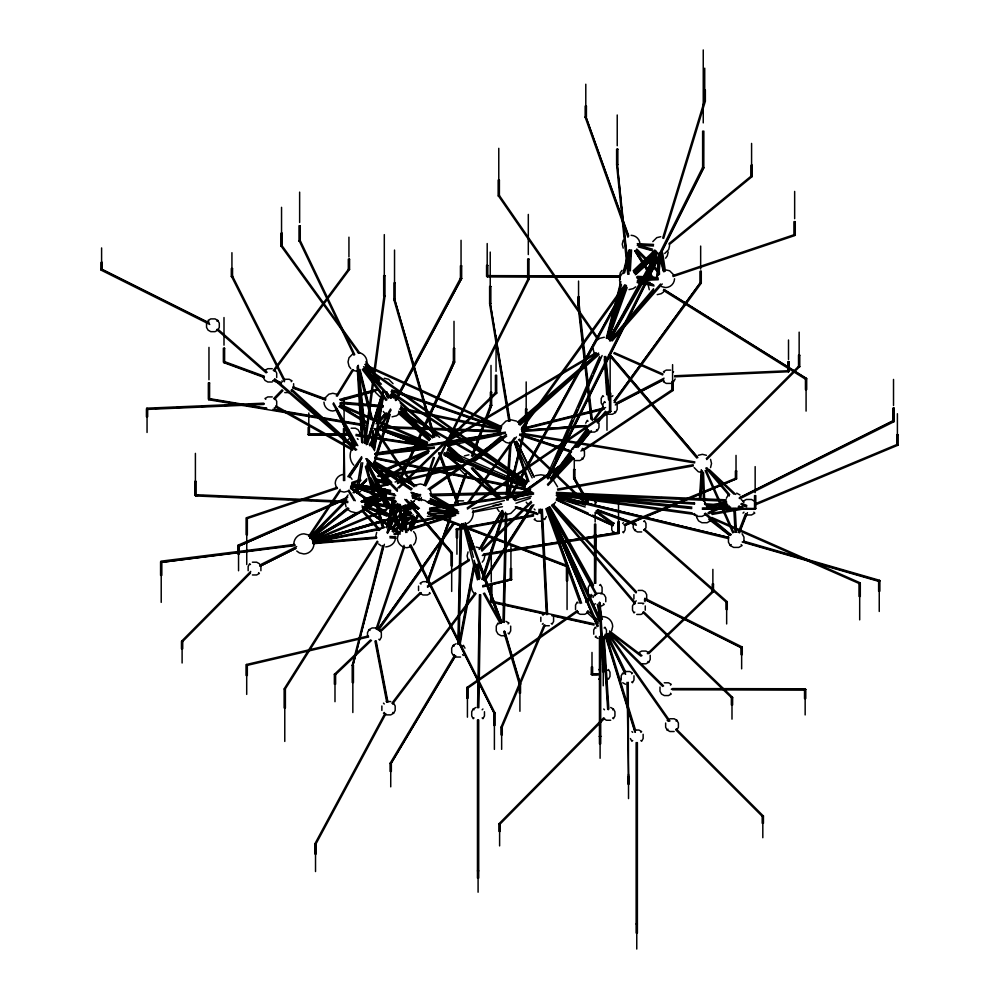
<?xml version="1.0" encoding="UTF-8"?>
<svg xmlns="http://www.w3.org/2000/svg" width="999" height="999" viewBox="0 0 999 999"><rect width="100%" height="100%" fill="white"/><g stroke="black" fill="none" stroke-linecap="round" stroke-linejoin="round"><path stroke-width="1.5" d="M672.414 689.797L805.007 690.022L805.019 688.773L672.414 688.561M619.33 277.21L487.425 276.885L487.437 275.637L619.355 275.974M338.748 435.214L309.116 435.214L309.128 433.966L347.652 433.966M598.126 674.987L592.307 674.987L592.332 673.751L598.139 673.751M477.559 707.679L479.445 594.667M478.196 707.604L480.069 594.592M478.808 707.704L480.694 594.692M347.864 502.572L195.579 495.941L195.604 494.705L347.889 501.323M457.842 644.293L460.289 525.112M458.466 644.193L460.914 525.012M459.09 644.318L461.563 523.613M502.984 622.414L505.494 512.262M503.621 622.077L506.081 513.474M504.233 622.452L506.705 513.836M628.746 270.854L629.982 249.875M629.72 268.731L630.069 262.737M630.319 270.891L631.543 249.912M657.005 276.523L658.066 259.59M658.279 268.793L658.853 259.565M658.865 272.003L659.44 262.774M699.487 498.289L701.273 469.705M700.099 499.138L701.885 470.554M700.886 498.351L702.584 471.278M538.798 513.286L539.06 509.178M540.284 513.274L540.546 509.178M506.293 495.167L509.89 442.195M507.017 494.068L507.43 488.012M507.629 484.99L509.378 459.265M509.59 456.231L510.414 444.13M507.529 495.229L511.126 442.27M394.593 508.628L394.942 504.17M392.17 514.485L392.994 504.333M393.107 514.298L394.168 501.248M393.931 513.074L394.88 501.486M371.478 446.228L372.727 431.506M371.965 446.878L373.339 430.669M372.602 447.727L373.838 432.992M628.196 269.068L629.358 255.794M628.945 269.48L629.72 260.639M629.807 267.707L630.319 261.8M630.831 255.906L631.093 252.959M657.155 277.772L659.315 253.034M658.166 275.474L660.064 253.833M658.903 274.737L660.664 254.645M544.28 614.01L491.483 602.335L491.595 601.098L594.18 623.788M364.435 443.431L383.978 295.966L385.002 296.129L365.459 443.544L359.078 383.129M364.323 425.899L208.729 399.75L208.903 398.514L243.981 404.408M356.256 491.708L361.114 462.612M357.068 492.807L357.555 489.897M359.977 475.349L360.464 472.44M360.951 469.53L361.438 466.62M357.654 493.294L358.629 487.475M359.116 484.565L362.749 462.749M373.451 449.063L382.392 395.442M374.076 449.712L376.635 434.403M376.885 432.867L382.754 397.627M374.438 450.724L383.628 395.579M459.428 641.258L473.938 563.523M459.478 644.018L474.55 563.236M460.089 644.517L474.875 565.259M387.025 526.223L392.22 500.249M389.672 516.52L390.284 513.474M390.597 511.938L391.208 508.891M389.26 523.426L392.619 506.618M386.725 527.809L392.22 500.736M388.761 521.478L390.284 513.961M390.597 512.45L391.208 509.44M391.808 506.431L392.42 503.434M388.037 529.62L393.843 501.036M742.182 541.982L879.257 581.518L879.532 580.307L743.943 541.208M711.575 518.481L859.739 583.791L859.977 582.742L711.812 517.445M293.818 543.893C293.968 538.399 298.401 533.966 303.896 533.816L308.404 534.89M313.973 543.893C313.823 549.388 309.39 553.821 303.896 553.97L299.388 552.909L296.765 551.023M375.624 536.838L376.685 532.342M395.417 538.349C395.08 543.319 390.434 546.678 385.701 546.915M398.389 534.015L397.39 538.249C397.527 543.419 401.698 547.577 406.855 547.727L411.089 546.728M468.044 551.923L467.107 555.881L468.044 559.852M484.84 555.881L483.903 559.852L482.242 562.15M623.201 240.197L622.265 244.168L623.201 248.139M669.617 245.579L668.681 249.538L664.71 253.509M668.206 251.923L667.27 255.894L665.609 258.192M674.55 278.721C674.412 283.554 670.516 287.462 665.684 287.587L661.713 286.651M611.65 630.781L612.687 626.41C612.537 621.078 608.241 616.783 602.921 616.633M710.551 467.594L711.525 463.499L710.551 459.403M209.765 324.475L101.224 270.205L101.511 269.031L208.654 322.602M506.793 500.124L526.186 422.053L526.81 422.977L508.029 500.174M507.405 499.25L526.186 422.053M384.39 544.293L352.834 665.871L352.222 665.284L382.792 545.554M352.834 665.871L383.404 546.141M606.268 338.174L620.816 281.518M623.114 272.565L628.858 250.2M607.005 337.662L620.791 283.978M623.463 273.539L629.595 249.688M608.104 336.963L621.503 284.777M624.575 272.852L629.932 251.973M427.485 513.386L567.095 566.758L567.395 565.571L427.784 512.2M375.312 419.405L381.069 398.226M376.598 419.605L381.893 400.199M662.687 238.099L704.407 100.787L705.406 101.086L663.661 238.399M366.658 442.807L383.216 389.822M366.358 444.767L383.366 390.309M367.445 444.293L383.991 391.308M408.316 530.656L412.787 516.308M409.99 529.02L413.561 517.544M410.327 529.32L414.348 516.421M264.023 377.435L223.926 362.687L224.3 361.513L264.385 376.261M481.855 579.47L494.43 539.685M495.367 536.738L502.822 513.161M482.529 579.295L503.496 512.986M483.204 579.857L504.17 513.548M374.987 457.692L389.098 414.061M375.124 459.727L376.536 455.357M377.472 452.447L389.223 416.084M373.364 466.745L390.284 414.373M644.405 599.412L741.658 648.039L742.032 646.89L644.78 598.264M376.036 628.958L404.046 545.317M409.378 529.295L413.361 517.47M424.1 485.327L433.466 457.38M377.048 629.233L404.508 547.165M410.389 529.57L414.31 517.844M425.099 485.601L434.415 457.754M609.328 330.844L623.713 287.687M623.026 293.082L624.462 288.761M608.928 336.863L625.237 287.949M441.021 542.657L426.96 582.317L449.875 517.707M442.582 538.249L449.862 517.669M455.069 502.984L465.484 473.601L455.082 503.009M427.947 582.679L450.849 518.031M456.568 501.873L466.458 473.963M607.217 338.536L625.724 287.225M607.929 338.186L626.435 286.888M608.628 338.948L627.135 287.65M389.385 524.975L390.397 522.252M389.223 526.436L391.246 520.991M390.085 527.784L392.108 522.34M351.81 448.951C349.051 454.095 349.725 460.814 353.758 465.122M471.466 456.081L490.397 405.194L491.633 405.294L480.581 434.965M472.602 455.656L478.908 438.698M479.97 435.876L491.633 405.294M472.702 456.168L479.008 439.21M738.174 532.529L745.579 513.598M739.385 531.955L746.253 514.385M739.51 532.904L747.439 512.624M528.933 279.458L528.046 278.896L528.933 279.458L425.736 485.851M663.324 290.409L805.656 379.283L806.093 378.171L663.761 289.285M545.142 625.137L501.923 727.734L500.998 727.284L544.155 624.775M386.863 532.467L399.2 504.32M387.462 533.429L399.812 505.294M388.074 532.617L400.424 504.47M546.765 476.323L599.65 356.431M555.794 459.24L562.637 443.731M563.873 440.909L569.48 428.209M570.729 425.387L572.589 421.166M575.699 414.11L577.572 409.877M578.808 407.055L586.9 388.723M588.149 385.901L592.507 376.024M593.743 373.201L600.586 357.692M548.626 476.823L602.135 355.519M397.502 483.628L453.434 361.7L454.582 362.075L399.3 482.604M398.726 482.967L454.582 362.075M410.439 529.545L417.145 515.434M410.514 529.857L417.819 514.473M411.201 530.956L419.118 514.285M392.719 516.083L398.676 504.183M393.419 517.257L398.039 508.004M424.775 485.489L528.046 278.896M547.227 478.159L702.672 167.258L703.808 167.707L548.364 478.608M547.789 478.846L703.808 167.707L703.858 131.156L702.622 131.156L702.622 167.632L703.858 167.632M395.142 399.85L460.477 278.172L461.613 278.584L396.278 400.274M395.716 400.624L461.613 278.584M314.91 843.755L315.846 844.23L314.91 843.755L384.977 713.311M315.796 844.267L385.914 713.786M510.214 496.203L625.436 285.614M510.789 495.754L625.274 286.526M511.351 496.603L626.585 286.001M609.028 339.123L656.842 251.91M609.515 340.821L657.767 252.759M206.543 323.139L206.543 327.397L208.067 330.12L210.789 331.656L215.047 331.656L217.77 330.12L219.293 327.397L219.293 323.139L217.77 320.417L215.047 318.893L210.789 318.893L208.067 320.417L208.841 321.203M376.723 627.946L372.115 627.946L369.143 629.595L367.495 632.567L367.495 637.175M386.301 714.872L390.746 714.872L393.581 713.274L395.179 710.439L395.179 705.993L393.581 703.159L392.769 703.97M456.118 643.731L453.284 645.329L451.685 648.164L451.685 652.609L453.284 655.444L454.095 654.632M585.689 423.201L587.275 420.354L588.086 421.166M602.772 404.682L604.495 401.598L605.369 402.485M546.366 516.583L544.717 519.542L543.868 518.693M590.122 432.067L594.555 432.067L597.402 430.482L598.988 427.634L598.988 423.201M575.224 460.551L579.832 460.551L582.792 458.891L584.452 455.931L584.452 451.311M607.567 414.273L612.362 414.273L615.446 412.562L617.17 409.478L617.17 404.682M475.961 707.479L473.239 709.003L471.703 711.725L471.703 715.983L473.239 718.706L474.013 717.931M675.149 378.971L673.563 381.818L672.752 380.994M593.006 597.477L594.53 594.755L595.317 595.541M600.986 594.018L602.085 592.045L602.085 587.424L600.424 584.465L599.575 585.314M726.348 498.289L728.196 494.98L729.145 495.929M641.695 663.823L645.941 663.823L648.676 662.287L650.199 659.565L650.199 655.307M404.757 499.375L451.086 553.234L451.685 552.185L406.356 499.5M609.752 337.837L622.739 315.022M624.263 312.337L628.846 304.283M645.654 274.762L655.594 257.317M609.677 338.599L656.281 256.743M610.352 339.635L656.955 257.779M479.095 549.375L501.835 510.764M479.757 549L502.509 510.389M481.181 548.651L503.171 511.326M369.218 444.805L390.522 408.953M369.842 445.829L391.146 409.977M455.756 655.681L390.734 764.035L390.159 763.211L454.632 655.244M390.734 764.035L455.194 656.056M336.263 395.904L352.46 369.53M337.262 396.228L353.471 369.855M584.115 496.565L574.275 479.195L574.887 478.196L588.511 502.235M336.413 502.097L238.199 545.129L238.561 546.303L338.561 502.06M377.21 541.146L284.178 688.786L285.14 689.223M284.965 689.46L377.997 541.82M504.97 631.68L520.529 684.128L519.305 684.228L519.917 683.266L504.345 630.819M483.791 580.282L531.805 505.469M484.415 579.907L532.43 505.094M485.876 579.52L533.891 504.707M483.229 554.67L618.606 532.33L521.54 547.939M343.481 480.606L344.093 441.496L344.717 480.594M614.123 400.836L700.511 282.43L701.236 283.216L614.16 402.522M762.312 816.42L763.199 815.833L762.312 816.42L675.848 729.957M595.154 582.754L595.791 534.515L594.542 534.49L594.542 583.316M308.579 536.301L340.122 489.41M349.438 475.549L356.206 465.472M309.553 536.738L340.022 491.396M349.338 477.547L357.792 464.947M600.199 602.959L603.896 664.672L602.647 664.71L603.259 663.811L599.575 602.097M349.5 269.543L348.838 268.694L349.5 269.543L274.275 370.816M347.814 476.648L361.65 456.643M349.038 476.698L362.025 457.942M349.288 476.436L361.401 458.928M859.977 582.742L859.739 583.791M377.485 629.757L453.384 523.001M378.034 629.345L453.034 523.851M378.571 630.232L454.47 523.476M324.875 398.176L328.846 394.218L332.804 393.281L336.775 394.218M346.091 497.639L348.039 494.942M413.561 544.954L415.334 542.482L416.333 538.249L415.334 534.015L413.561 531.555M500.599 426.448L505.919 421.128L511.238 419.867L516.545 421.128M622.04 270.342L620.379 272.64L619.442 276.611L620.067 279.258M622.315 273.439L620.541 275.899L619.542 280.132L620.541 284.365M652.809 241.608L656.78 237.65L660.751 236.713M515.309 508.903L510.801 513.411L506.293 514.473M585.639 602.147L591.233 594.417M587.787 601.635L592.32 595.342M466.995 503.571L514.435 437.799M521.728 427.684L624.812 284.752M468.456 503.246L516.458 436.938M521.928 429.358L625.923 285.165M805.007 690.022L805.019 688.773M263.761 404.433L146.915 409.428L146.89 408.179L263.724 403.184M550.811 478.209L587.362 428.134M593.706 419.468L603.321 406.343M561.351 465.559L571.316 451.923M574.937 446.978L587.612 429.632M594.855 419.717L602.996 408.566M614.348 400.499L700.511 282.43M273.289 370.442L348.838 268.694M294.68 545.654L161.101 562.412L295.13 545.042M643.893 529.77L726.498 602.472L727.122 601.623L644.642 529.058M622.789 222.814L585.189 117.27L585.789 116.458L628.633 235.602M391.883 703.246L475.387 592.732M392.832 703.696L476.086 593.531M433.578 437.237L393.906 299.737L394.53 298.926L434.802 437.075M550.337 478.771L570.566 452.447M574.238 447.664L588.024 429.72M551.198 479.557L570.504 454.433M576.011 447.252L588.886 430.494M627.772 274.325L616.62 164.86L617.232 164.098L629.02 274.25M681.48 502.047L736.45 478.833L735.676 478.234L671.141 505.044M551.735 477.634L558.453 469.343M560.377 466.97L569.979 455.119M576.698 446.828L589.173 431.418M596.853 421.94L605.494 411.263M554.295 476.348L565.809 462.125M567.732 459.765L570.616 456.206M579.245 445.542L590.771 431.318M597.489 423.014L599.412 420.654M601.323 418.281L603.246 415.909M552.035 479.42L571.241 455.719M577.959 447.415L591.396 430.831M598.114 422.527L606.755 411.863M409.765 545.279L494.393 713.648L494.967 712.949L410.901 544.817M553.321 504.882L555.519 502.197M390.696 529.308L401.248 516.583M402.21 515.434L409.89 506.181M412.774 502.722L414.685 500.412M392.245 529.782L409.702 508.728M610.489 339.847L653.583 288.711M611.888 340.309L623.638 326.361M626.573 322.877L654.008 290.322M610.414 341.009L660.526 283.991M612.15 340.984L662.262 283.966M181.606 641.133L182.193 642.007L181.606 641.133L250.737 571.403M282.118 245.779L281.156 246.204L282.118 245.779L359.628 352.784M634.303 273.052L655.132 250.374M635.426 273.751L656.256 251.074M636.101 273.052L655.931 251.448M378.808 420.554L384.915 413.973M376.049 423.776L386.238 412.799M378.509 422.939L386.663 414.16M208.729 399.75L209.303 399.138L238.286 404.008M223.926 362.687L224.3 361.513M627.01 682.329L628.521 777.234L628.259 682.305M732.479 697.24L731.743 697.989L732.479 697.24L643.806 611.838M798.651 366.208L799.612 366.695L799.163 367.17L798.651 366.208L706.256 458.603M547.427 484.44L572.902 457.505M547.989 485.477L573.451 458.541M673.014 390.497L672.627 389.373L672.09 389.947L673.014 390.497L583.091 450.736M273.664 398.564L282.13 389.747M274.488 399.475L282.954 390.659M739.085 498.126L893.606 420.567L893.905 421.74L739.972 498.713M309.653 537.025L346.678 499.213M353.022 492.719L357.255 488.399M359.365 486.238L366.77 478.671M309.777 538.249L345.754 501.51M354.208 492.857L357.392 489.622M360.564 486.376L366.908 479.895M310.239 538.074L345.154 502.422M358.903 488.374L366.308 480.806M499.113 823.613L499.687 824.487L499.113 823.613L603.696 717.769M499.687 824.487L604.595 718.356M743.343 541.808L878.933 580.918L879.532 580.307M195.579 495.941L195.604 494.705M182.193 642.007L250.512 573.076M216.995 321.203L217.77 320.417M274.288 371.091L275.1 370.279L276.698 373.127L276.698 377.56M291.209 381.68L292.033 380.856L289.186 379.27L284.752 379.27M264.985 408.616L265.796 407.804M348.401 439.435L349.188 438.648M249.675 573.426L250.462 572.652M612.1 396.491L612.911 395.666M378.833 630.444L379.682 629.595M420.954 592.569L420.129 593.381L422.977 594.979L427.41 594.979L430.257 593.381L429.445 592.569M429.445 584.078L430.257 583.266M614.56 402.485L615.446 401.598M587.275 430.482L588.086 429.657M596.578 421.166L597.402 420.354M572.252 458.891L573.101 458.042M581.942 449.2L582.792 448.351M664.26 380.994L663.436 381.818L666.283 383.404L670.716 383.404M672.752 372.502L673.563 371.69M535.027 518.693L534.178 519.542L537.137 521.203L541.758 521.203M383.466 713.274L384.278 712.462M595.516 503.334L596.403 502.447M462.587 646.141L463.399 645.329L464.997 648.164M508.066 623.925L508.953 623.051L505.881 621.328M614.185 531.918L613.374 532.742L611.775 529.895L611.775 525.462M622.677 523.426L623.488 522.614M641.72 531.943L637.462 531.943L634.74 530.407L635.514 529.632M643.656 521.49L644.442 520.704L645.966 523.426L645.966 527.684L644.442 530.407L643.656 529.632M542.345 624.213L543.131 623.426M706.768 459.565L799.612 366.695M578.046 611.788L577.197 612.637L580.157 614.298L584.777 614.298L587.737 612.637L586.888 611.788M482.155 709.789L482.942 709.003M594.53 604.457L595.317 603.683M694.592 513.573L693.643 514.522L696.952 516.383L702.11 516.383L705.431 514.522L704.482 513.573M704.482 503.683L705.431 502.734M596.028 636.126L595.242 636.9L597.964 638.423M604.17 627.984L604.944 627.197L606.468 629.919L606.468 634.178M728.196 506.768L729.145 505.819M635.439 601.635L636.226 600.861M634.815 612.137L634.028 612.924L632.504 610.202L632.504 605.943L634.028 603.221L634.815 603.995M642.956 603.995L643.731 603.221M743.006 513.111L743.955 512.162M741.146 544.605L742.095 545.554L738.785 547.415L733.628 547.415L730.306 545.554L731.256 544.605M598.763 679.22L599.55 678.433M607.692 670.292L608.478 669.505L610.002 672.24L610.002 676.485L608.478 679.22L607.692 678.433M647.889 653.371L648.676 652.584L645.941 651.061L641.695 651.061L638.96 652.584L639.747 653.371M631.668 673.813L632.454 673.039L629.72 671.515L625.474 671.515M612.624 709.789L613.411 709.003L614.934 711.725L614.934 715.983L613.411 718.706L612.624 717.931M670.454 685.102L671.241 684.315L668.518 682.792L664.26 682.792M632.692 740.496L631.917 741.283L630.394 738.548M640.834 732.354L641.62 731.568L638.898 730.044L634.64 730.044M674.15 731.518L669.904 731.518L667.17 729.994L667.956 729.208M676.098 721.066L676.885 720.291L674.15 718.768L669.904 718.768M481.393 550.012L531.143 501.348M481.918 551.186L531.655 502.522M397.739 487.937L495.629 392.52L496.665 393.069L399.113 487.987M335.464 674.762L334.478 674.238L335.002 673.713L335.464 674.762L371.541 640.396M727.122 601.623L726.498 602.472M633.129 270.829L654.757 250.137M633.728 271.978L655.356 251.298M647.302 653.683L713.011 590.746L713.298 591.858L648.701 653.733M334.478 674.238L370.554 639.872M379.583 631.281L420.167 592.619M380.557 631.805L421.153 593.144M634.964 273.389L655.544 254.245M635.339 274.8L651.585 259.69M636.263 274.088L655.756 255.956M518.643 424.475L598.626 353.034M519.967 425.212L599.088 354.47M499.35 195.442L498.563 196.129L499.35 195.442L598.751 339.235M476.573 457.28L501.086 436.213M517.432 422.177L596.803 353.958M476.361 459.016L483.366 452.997M485.701 450.999L488.036 448.988M493.868 443.968L502.035 436.95M518.381 422.914L583.753 366.733M587.25 363.723L596.59 355.694M591.633 419.543L578.558 304.97L579.17 304.445L592.419 420.567M232.555 276.186L231.531 276.423L232.555 276.186L284.852 380.132M428.509 513.349L566.683 566.171L567.395 565.571M668.968 243.581L751.76 175.562L751.985 176.711L669.193 244.73M399.862 510.114L404.445 506.343M400.474 512.362L409.64 504.845M411.938 502.959L414.223 501.086M467.445 509.078L610.726 411.388L609.527 411.388L609.527 393.181L610.764 393.181L610.764 411.388L610.014 411.975L609.74 410.814L467.182 507.917M487.425 276.885L486.675 276.261L487.437 275.637M310.514 538.049L347.964 507.792M310.839 537.812L347.115 508.491M311.413 538.836L348.851 508.578M508.866 421.291L489.61 303.708L490.234 303.209L510.089 421.128M634.939 270.254L643.294 263.611M648.064 259.815L652.846 256.019M634.39 272.265L639.422 268.281M645.391 263.536L651.348 258.791M533.628 515.996L457.217 529.757L456.368 529.145L463.261 527.422M473.713 460.676L502.46 438.211M475.224 460.864L503.434 438.773M392.132 531.293L413.261 514.872M393.219 532.255L412.799 517.07M467.495 523.426C472.003 520.879 473.876 515.409 473.189 510.464M713.011 590.746L712.275 591.296L713.298 591.858M496.665 393.069L495.429 393.069L495.429 375.362L496.665 375.362L496.665 393.069L495.904 393.643L495.629 392.52M645.366 599.525L741.246 647.464L742.032 646.89M300.274 240.634L299.25 240.909L300.274 240.634L354.77 354.608M751.76 175.562L750.973 176.124L751.985 176.711M353.259 353.471L349.026 357.704L348.027 361.938L349.026 366.183L350.799 368.643M398.963 413.986L396.416 415.821L392.045 416.845M635.701 286.838L633.241 288.611L629.008 289.61M663.486 292.045L661.188 293.706L657.217 294.643M513.261 498.963L572.215 456.943M513.636 498.726L571.353 457.579M514.123 499.8L573.076 457.779M428.134 489.135L506.468 434.478M429.62 489.885L506.705 436.113M577.759 611.513L467.832 688.136L467.033 687.412L577.36 610.526M491.483 602.335L490.709 601.71L491.595 601.098M101.224 270.205L102.098 269.618L209.241 323.189M580.881 451.048L672.627 389.373M702.334 509.265L754.869 509.265L755.806 508.628L755.781 495.604L754.532 495.604L754.532 508.628M805.656 379.283L806.093 378.171M482.704 586.888L511.6 579.695L510.589 579.083L482.654 585.639M427.36 586.101L469.255 559.34M427.497 587.312L469.393 560.551M467.033 687.412L467.832 688.136M309.128 433.966L308.142 434.577L309.116 435.214M376.698 482.642L383.229 478.721M385.839 477.16L427.634 452.085M371.853 486.925L383.604 479.87M386.226 478.309L428.459 452.934M592.332 673.751L591.283 674.362L592.307 674.987M448.763 439.622L596.003 352.635M447.739 441.421L596.753 353.409M311.676 538.948L357.28 512.412M363.961 508.528L384.028 496.853M361.825 511.138L312.325 539.922L384.515 498.464M364.498 509.577L380.557 500.249M311.601 539.085L386.526 496.103M601.51 605.993L604.245 604.457L603.458 603.683M616.183 402.984L664.073 378.171M615.746 404.32L663.648 379.508M615.284 404.97L663.174 380.157M259.64 565.084L296.666 546.565M259.915 566.321L295.567 548.488M260.464 566.071L296.116 548.239M739.672 497.539L893.606 420.567M788.486 370.729L788.498 371.778L788.486 370.729L674.625 375.774M708.728 512.387L714.11 509.815M719.505 507.255L726.236 504.045M707.841 513.061L726.698 504.083M708.915 513.736L718.331 509.253M719.68 508.616L727.759 504.77M339.26 500.849L347.802 497.115M357.767 492.744L360.614 491.496M341.408 500.811L345.679 498.951M238.561 546.303L346.74 498.901M378.933 471.878L428.296 450.274M379.82 472.577L429.183 450.974M380.744 472.652L428.708 451.673M312.45 539.947L388.736 508.066M394.405 505.694L397.602 504.345M312.675 540.983L386.476 510.127M393.569 507.155L397.827 505.382M755.768 503.583L897.139 444.418L897.564 445.367L897.139 444.418M756.131 504.545L897.564 445.367M623.813 524.7L668.269 506.231M624.587 525.287L736.45 478.833M625.549 525.287L677.185 503.846M493.831 713.411L494.967 712.949M515.934 503.234L530.332 498.239M672.789 275.587L794.43 234.603L794.754 235.589L673.114 276.573M337.225 487.337L246.628 517.694L246.953 518.668L337.562 488.336M351.835 482.442L360.602 479.508M352.172 483.441L360.939 480.507M394.667 533.466L400.474 531.618M407.729 529.32L455.619 514.098M393.781 534.078L398.139 532.692M406.843 529.92L454.732 514.71M394.73 534.702L399.088 533.316M410.701 529.62L455.681 515.334M312.5 540.996L383.941 519.992M312.999 542.045L381.131 522.04M312.749 540.958L411.213 512.325M313.037 541.97L411.501 513.324M364.847 498.651L384.59 493.019M367.232 499.063L371.466 497.852M367.944 499.45L383.454 495.017M399.076 514.772L404.583 513.224M405.956 512.837L410.077 511.663M403.496 515.771L411.75 513.449M339.648 399.45L376.823 389.273M340.284 400.187L377.46 389.997M341.408 400.499L375.724 391.096M363.524 499.213L384.677 493.543M369.742 498.513L379.608 495.866M363.911 500.811L386.476 494.767M471.928 508.853L504.395 500.524M513.249 498.251L529.482 494.08M473.663 511.213L501.698 504.02M514.985 500.611L531.218 496.441M521.815 428.534L605.581 407.58M521.266 429.145L603.546 408.579M522.015 429.745L604.283 409.178M372.515 487.45L386.039 484.19M395.067 482.005L459.727 466.396M372.677 488.486L387.712 484.865M399.75 481.955L459.902 467.432M599.275 338.449L604.32 337.262M336.775 410.077L332.804 411.014C327.972 410.876 324.076 406.98 323.938 402.147M344.093 474.375C339.26 474.513 335.364 478.409 335.227 483.241L336.163 487.212M464.41 455.894L468.918 454.832M348.052 491.171L344.093 492.107L340.122 491.171M415.209 485.139L420.254 483.953L425.299 485.139M698.251 455.294L702.359 454.333L706.455 455.294M483.678 586.263L511.6 579.695M368.643 636.95L246.865 665.459L246.591 664.447L368.431 635.938M706.468 506.318L726.623 501.798M707.005 507.017L717.082 504.757M718.531 504.433L725.724 502.809M706.73 507.704L726.897 503.171M445.754 444.605L500.561 433.116M447.914 445.104L453.846 443.868M470.129 440.447L473.101 439.835M480.507 438.274L486.426 437.038M498.276 434.553L501.236 433.928M447.515 445.904L500.836 434.74M315.721 540.884L385.277 527.16M401.91 523.876L451.81 514.035M313.411 542.107L381.456 528.683M402.634 524.5L452.535 514.66M312.824 542.719L379.358 529.582M406.581 524.213L451.948 515.259M493.281 505.494L500.799 504.083M472.39 512.362L502.485 506.718M585.189 117.27L586.388 117.045M466.321 526.873L533.553 514.76M456.368 529.145L532.779 515.372M557.504 489.06L693.194 464.747M557.754 490.197L693.356 465.921M711.738 513.324L736.912 508.928M712.012 514.473L741.633 509.303M375.449 453.171L505.407 432.13M374.687 453.783L445.704 442.282M448.726 441.795L503.134 432.979M375.512 454.408L505.482 433.366M535.277 475.686L540.859 474.787L546.428 475.686M483.628 554.045L518.506 548.426M482.28 555.519L618.768 533.566L618.606 532.33M429.582 508.104L533.591 492.894M431.705 508.279L532.704 493.518M429.607 509.353L533.616 494.143M393.906 299.737L395.129 299.575M489.61 303.708L490.846 303.546M451.086 553.234L452.285 553.071L451.685 552.185M161.101 562.412L160.989 561.176L294.568 544.418M382.779 474.562L461.126 465.109M377.447 475.986L380.469 475.624M383.479 475.262L461.825 465.821M378.371 476.498L381.381 476.136M384.39 475.774L432.604 469.967M435.626 469.592L462.737 466.333M361.613 500.961L394.593 497.09M360.814 501.585L393.781 497.702M361.65 502.21L394.63 498.326M375.786 453.708L434.415 447.015M374.812 454.333L377.897 453.971M382.53 453.446L385.614 453.096M388.698 452.747L399.5 451.511M401.036 451.336L433.429 447.627M375.786 454.957L434.415 448.251M367.407 500.149L384.403 498.314M365.259 501.273L386.888 498.926M364.398 502.047L386.026 499.7M591.008 419.13L577.934 304.57L579.17 304.445M312.874 542.482L376.498 537M313.112 543.106L376.735 537.624M312.974 543.731L376.598 538.236M412.2 495.204L420.666 494.493M412.375 495.816L415.197 495.591M412.175 496.69L420.641 495.979M521.69 430.606L586.276 425.549L521.753 430.619M521.803 431.643L586.388 426.585M402.51 516.158L411.838 515.484M428.933 514.248L452.26 512.562M402.709 517.02L405.819 516.795M444.692 513.986L447.802 513.761M402.522 518.119L413.411 517.332M427.397 516.321L455.382 514.31M616.62 164.86L617.857 164.785M587.287 502.31L573.663 478.271L574.887 478.196M674.65 376.823L788.548 371.753M155.057 408.479L173.501 407.692M176.573 407.567L196.566 406.705M201.174 406.506L219.63 405.719M224.238 405.519L242.682 404.732M248.838 404.47L264.211 403.821M638.324 279.033L658.179 278.271M646.977 279.433L657.679 279.021L637.387 277.909M638.373 280.519L658.241 279.757M707.404 507.704L730.544 507.042M738.261 506.818L742.881 506.693M723.838 507.929L728.471 507.792M707.442 509.115L730.581 508.454M738.298 508.229L742.931 508.091M431.431 494.205L531.93 491.858M430.344 494.98L439.622 494.767M464.36 494.18L482.917 493.756M506.106 493.206L524.662 492.769M431.418 495.766L531.918 493.419M627.896 776.598L629.133 776.585M343.481 442.432L344.717 442.407M272.265 368.693L267.819 368.693L264.985 370.279L265.796 371.091M670.716 370.105L666.283 370.105L663.436 371.69L664.26 372.502M272.265 381.993L267.819 381.993L264.985 380.407L263.386 377.56M284.752 392.57L289.186 392.57M272.265 396.903L267.819 396.903L264.985 398.489L265.796 399.3M351.136 428.209L355.382 428.209L358.117 429.732L359.64 432.455L359.64 435.289M337.774 434.577L308.142 434.577L308.179 427.422L309.428 427.422L309.428 434.577M340.746 434.577L346.665 434.577M341.708 435.214L347.64 435.214M458.753 500.849L463.561 500.849M702.309 508.016L755.806 508.628L703.271 508.628M746.315 514.972L751.485 514.972L754.794 513.111L753.845 512.162M595.779 534.802L594.53 534.802L594.53 524.25L595.779 524.25L595.791 583.341M252.397 562.2L256.656 562.2L259.378 563.723M252.397 574.962L256.656 574.962L259.378 573.426L258.604 572.652M427.41 581.668L422.977 581.668L420.129 583.266L420.954 584.078M638.161 590.409L642.419 590.409L645.142 591.932L646.678 594.667L646.678 598.913M597.265 593.231L601.51 593.231L604.245 594.755L605.769 597.477L605.769 601.735M638.161 603.171L642.419 603.171M636.763 614.447L641.008 614.447L643.731 612.924L642.956 612.137M545.079 625.736L549.325 625.736M505.881 635.726L501.073 635.726L498.002 634.003L496.278 630.918L496.278 626.123L498.002 623.051L498.876 623.925M456.118 657.042L460.564 657.042M353.446 665.546L352.21 665.546L352.21 682.492L353.446 682.492L353.446 665.546L352.222 665.284M597.102 674.362L591.283 674.362L591.358 667.082L592.607 667.082L592.607 674.362M386.301 701.56L390.746 701.56M610.689 720.242L606.43 720.242L603.708 718.706M599.462 736.488L600.711 736.488M391.346 763.623L390.097 763.623L390.097 771.403L391.346 771.403L391.346 763.623L390.159 763.211M477.46 870.841L478.708 870.841M636.138 923.988L637.387 923.988M671.316 689.185L805.456 689.397M486.675 276.261L620.117 276.586M381.493 426.473L427.335 428.121M430.394 428.221L500.674 430.756M382.617 427.16L500.274 431.381M382.992 427.772L500.649 431.993M556.406 492.382L726.261 499.825M556.58 493.094L561.251 493.294M570.604 493.706L584.627 494.318M592.419 494.667L606.443 495.279M615.796 495.691L629.82 496.303M639.173 496.715L653.196 497.327M660.988 497.664L676.573 498.351M684.365 498.688L698.388 499.3M706.181 499.65L721.765 500.324M556.343 493.793L726.198 501.236M194.992 495.329L198.064 495.467M202.672 495.666L219.593 496.403M225.749 496.665L242.67 497.402M248.826 497.664L265.746 498.401M271.903 498.676L288.823 499.413M294.967 499.675L311.888 500.412M316.508 500.611L334.965 501.411M339.585 501.623L347.277 501.948M525.574 422.927L526.81 422.977M637.262 243.656L653.558 244.443M638.124 244.518L652.934 245.23M637.225 245.23L653.508 246.004M637.462 276.348L657.717 277.497M636.563 277.048L642.794 277.397M652.135 277.934L656.805 278.197M246.591 664.447L246.865 665.459M389.91 536.451L395.954 536.85M389.91 537.849L395.954 538.261M429.458 509.827L458.678 511.85M431.056 510.851L436.9 511.251M445.666 511.863L451.511 512.262M429.42 511.476L458.641 513.498M573.501 494.355L694.605 502.972M705.444 503.771L727.21 505.294M565.634 494.98L568.743 495.192M573.401 495.529L579.607 495.966M582.717 496.191L694.505 504.145M705.369 504.92L728.658 506.58M341.82 402.135L383.279 405.594M340.085 402.759L383.029 406.343M340.222 403.496L383.166 407.068M408.566 506.955L364.747 502.572L411.188 508.154M431.231 509.228L453.908 511.488M368.406 503.646L371.428 503.946M377.472 504.557L382.005 505.007M389.56 505.756L392.582 506.068M398.626 506.668L401.648 506.968M407.692 507.579L410.714 507.879M437.924 510.601L442.457 511.051M448.501 511.65L451.523 511.963M366.196 503.971L370.729 504.42M376.773 505.032L379.795 505.332L376.748 504.87M384.328 505.781L388.861 506.231M400.949 507.442L406.993 508.054M431.181 510.464L437.225 511.076M557.654 493.381L691.92 507.105M573.014 495.691L579.12 496.316M582.167 496.628L588.274 497.252M592.844 497.714L598.95 498.339M601.997 498.651L608.104 499.275M611.163 499.587L617.257 500.212M621.84 500.674L627.946 501.298M632.517 501.773L638.623 502.397M641.67 502.709L647.777 503.334M650.824 503.646L656.93 504.27M661.513 504.732L666.083 505.207M670.666 505.669L676.76 506.293M681.343 506.755L687.449 507.38M557.504 494.867L691.77 508.591M367.482 503.758L370.579 504.133M384.478 505.794L387.562 506.168M393.743 506.905L396.84 507.267M401.473 507.829L404.558 508.191M364.685 504.17L411.026 509.702M562.562 494.992L692.22 512.874M556.181 495.379L695.092 514.535M412.237 493.244L417.869 494.03M412.187 494.892L415.01 495.279M356.006 434.415L426.436 445.079M356.843 435.04L371.84 437.3M374.837 437.762L412.3 443.419M416.795 444.105L422.789 445.005M355.956 435.664L424.9 446.091M383.991 296.016L385.002 296.129M352.035 483.828L385.552 489.098M411.438 493.181L416.009 493.893M358.703 485.639L361.738 486.126M364.785 486.6L375.449 488.274M378.496 488.761L381.543 489.235M367.207 487.462L385.489 490.347M521.853 433.204L694.879 461.913M523.251 434.478L694.655 462.937M410.989 492.382L413.811 492.844M351.873 483.878L390.709 490.347M364.41 486.725L388.311 490.709M354.782 485.614L390.621 491.583M248.564 405.182L266.87 408.254M272.964 409.278L364.498 424.662M241.333 404.52L265.734 408.616M274.887 410.164L364.885 425.287M637.162 281.094L652.672 284.203M638.199 281.83L653.708 284.927M637.1 282.567L654.033 285.964M375.487 457.617L530.619 489.622M374.675 458.229L418.344 467.245M421.366 467.857L501.186 484.328M504.195 484.952L510.227 486.201M513.236 486.813L525.287 489.31M375.349 458.853L530.481 490.859M401.373 408.191L500.699 428.771M399.513 409.016L500.561 429.92M490.709 601.71L545.017 613.723M552.559 615.396L593.294 624.4M551.823 615.684L594.068 625.024M351.498 484.303L394.443 494.018M351.773 484.915L394.717 494.63M352.734 485.864L395.679 495.579M631.131 235.302C635.963 235.439 639.86 239.335 639.997 244.168M665.684 269.855L669.642 270.791L673.613 274.762M357.492 352.472C362.649 352.61 366.82 356.78 366.958 361.938M353.259 370.417L357.492 371.416M384.29 378.259L388.661 379.295L393.032 383.666M509.902 443.331L505.919 442.395L502.834 440.172M420.254 499.363L425.037 500.487L427.809 502.497M355.382 512.662L350.736 511.563L348.039 509.627M475.974 547.015L479.932 547.952M557.43 496.028L728.733 537.462L557.517 496.066M557.192 497.19L728.508 538.623M638.548 245.342L652.647 249.213M644.742 248.052L650.386 249.6M638.261 246.865L652.372 250.749M515.659 506.668L536.376 512.837M515.247 506.868L537.35 513.449M515.646 507.904L537.737 514.485M557.542 496.503L585.514 505.182M557.842 497.889L562.25 499.263M568.144 501.086L578.458 504.283M557.217 498.339L585.202 507.017M637.262 278.471L640.147 279.383M643.044 280.307L650.274 282.592M638.136 280.17L641.333 281.219M642.469 281.543L650.012 283.966M412.55 496.54L421.203 499.3M428.409 501.598L457.23 510.789M412.874 497.689L418.631 499.525M428.721 502.747L438.811 505.969M441.695 506.88L454.67 511.026M412.462 497.927L419.667 500.224M428.321 502.984L457.142 512.187M382.717 428.858L427.435 443.269M380.619 429.145L426.785 444.018M380.856 429.895L427.023 444.767M519.78 434.003L571.665 451.111M520.342 434.615L570.779 451.248M519.542 435.214L571.428 452.322M428.471 501.123L444.33 506.356M451.536 508.728L455.856 510.152M430.082 502.884L438.736 505.731M443.057 507.155L454.582 510.964M429.757 503.234L438.411 506.081M441.296 507.03L454.258 511.313M391.795 389.922L501.436 427.684L365.721 366.059M392.694 391.021L500.886 428.284M391.446 391.108L501.073 428.871M351.76 485.214L395.704 500.674M407.43 504.795L417.682 508.404M350.836 485.826L386.001 498.189M388.923 499.225L396.253 501.798M405.032 504.895L413.823 507.979M351.611 486.438L395.542 501.898M405.806 505.506L414.585 508.591M597.914 509.84L635.127 523.326M597.24 510.002L635.876 524M596.266 510.689L636.338 525.212M500.998 727.284L501.985 727.647M274.413 379.945L281.568 382.58M293.032 386.8L325.961 398.913M223.739 362.1L263.836 376.848M275.287 381.069L278.147 382.118M293.893 387.912L325.399 399.513M272.615 380.594L281.206 383.753M292.657 387.974L325.587 400.087M476.598 466.795L499.612 475.599M475.574 467.657L524.487 486.363M476.136 468.506L525.049 487.212M376.573 478.908L388.037 483.404M431.006 500.274L442.47 504.77M377.222 479.707L385.814 483.079M376.173 480.482L387.637 484.977M429.183 501.286L439.21 505.219M446.366 508.029L450.661 509.715M425.836 446.528L382.617 429.558L386.963 431.368M446.016 454.445L507.967 478.746M510.851 479.882L525.262 485.539M380.644 429.907L426.76 448.002M444.043 454.795L525.037 486.55M401.386 437.137L424.463 446.366M446.103 455.02L448.988 456.181M451.873 457.33L460.527 460.789M382.23 430.594L419.767 445.591M421.178 446.178L425.537 447.902M444.255 455.407L460.164 461.75M364.51 505.032L387.512 514.585M368.993 508.254L371.878 509.453M373.314 510.039L386.251 515.409M364.198 506.705L387.2 516.258M741.895 503.359L746.827 505.469M740.746 504.045L745.691 506.168M741.795 504.745L746.74 506.868M430.319 498.464L457.592 510.214M430.244 499.937L438.424 503.459M439.785 504.045L443.881 505.806M430.157 500.237L454.695 510.826M340.197 404.42L427.647 442.232M339.735 405.582L427.185 443.394M447.49 450.399L525.949 484.552M446.541 452.01L524.999 486.163M614.235 352.522L663.049 374.001M613.811 353.484L662.637 374.95M364.772 364.473L501.748 426.673M556.455 498.751L588.324 513.224M592.469 515.122L613.249 524.562M557.03 499.975L612.437 525.149M556.156 499.925L612.949 525.736M700.287 282.767L701.236 283.216M450.499 453.583L462.4 460.189M447.14 452.422L463.012 461.238M445.691 453.446L461.563 462.262M754.794 501.323L751.485 499.475L746.315 499.475L743.006 501.323L743.955 502.272M736.675 493.131L739.984 494.98M622.739 682.742L625.474 684.265M610.689 707.479L613.411 709.003M275.749 405.844L352.884 449.075M275.399 407.005L352.535 450.237M400.512 411.126L526.323 483.266M398.613 411.238L525.849 484.178M609.74 410.814L610.726 411.388M374.238 461.188L416.62 485.889M429.87 493.606L453.721 507.504M375.774 463.461L414.185 485.851M431.406 495.879L447.302 505.144M373.813 462.637L412.225 485.014M430.769 495.829L447.989 505.856M450.636 507.405L453.296 508.953M340.522 406.206L367.357 422.402M339.61 405.994L367.732 422.964M338.786 406.556L366.908 423.526M664.185 289.86L806.518 378.733M577.934 304.57L578.558 304.97M893.031 421.153L893.905 421.74M391.096 391.733L462.962 439.635M464.248 440.497L527.135 482.417M391.695 393.381L526.673 483.341M373.426 462.262L411.925 488.873M374.488 463.024L411.75 488.786M373.726 464.31L410.989 490.059M361.963 505.919L399.962 532.467M362.799 507.917L399.563 533.603M362.25 507.554L400.237 534.103M365.434 366.733L527.447 482.005M363.574 366.695L526.848 482.867M350.549 486.963L390.696 515.472M350.424 488.174L389.36 515.821M350.724 488.424L388.436 515.209M596.453 510.864L613.96 523.439M596.665 512.412L611.663 523.189M595.891 512.162L613.386 524.725M379.92 396.778L375.549 392.407M464.41 473.913L459.915 469.418M411.65 502.559L415.109 505.057M411.401 504.208L413.698 505.881M416.009 507.542L418.319 509.215M409.99 503.371L418.057 509.203M378.584 543.968L381.193 545.854M399.912 412.112L433.391 437.3M448.264 448.489L461.9 458.753M399.125 412.799L432.604 437.987M447.477 449.175L461.451 459.715M609.54 630.968L642.02 655.619M609.74 632.467L641.021 656.206M709.302 518.256L730.057 534.39M708.865 519.405L729.62 535.539M412.212 502.609L419.468 508.354M409.727 502.172L418.194 508.866M410.976 503.346L418.219 509.09M238.199 545.129L238.923 545.716M444.368 452.647L499.188 497.964M444.805 453.184L475.786 478.796M478.159 480.769L491.271 491.595M494.842 494.555L499.612 498.489M443.868 453.708L498.676 499.013M705.406 513.136L730.806 534.59M704.745 514.085L729.957 535.427M274.65 378.758L356.743 449.712M274.188 379.97L355.644 450.324M218.032 329.27L267.158 372.34M217.045 329.82L266.171 372.889M399.475 412.375L429.932 439.51M398.364 413.299L429.12 440.734M391.633 393.743L439.66 437.375M446.516 443.606L461.388 457.117M390.921 394.493L394.343 397.602M401.211 403.833L422.939 423.576M426.373 426.698L435.514 435.002M449.238 447.465L457.242 454.745M390.946 394.543L394.38 397.652M400.087 402.847L436.688 436.088M448.126 446.478L457.28 454.795M291.983 389.435L354.707 446.94M291.396 390.509L354.121 448.002M587.799 610.689L599.163 621.266M587.087 612.524L598.438 623.101M709.19 469.455L735.788 494.443M741.333 499.65L743.543 501.723M708.516 470.254L734.015 494.205M371.99 463.536L391.77 482.342M410.901 500.561L413.736 503.221M371.278 464.772L374.575 467.907M377.872 471.041L389.96 482.529M519.405 439.098L576.96 494.105M581.381 498.339L586.925 503.621M518.493 439.672L550.599 470.354M552.809 472.465L574.949 493.631M577.16 495.741L586.013 504.208M643.069 612.574L731.78 697.989M364.697 367.844L381.443 384.153M364.323 369.093L379.945 384.315M371.341 376.074L379.158 383.691M609.465 632.392L663.623 685.926M609.003 633.428L662.637 686.45M636.675 249.138L659.352 271.815M636.937 249.438L659.615 272.115M659.69 273.926L635.926 250.162L643.256 261.925M739.035 505.819L739.984 506.768M603.608 396.491L602.797 395.666L601.198 398.514L601.198 402.947L602.797 405.794M614.56 411.675L615.446 412.562M730.306 533.766L731.256 534.715M693.643 502.734L694.592 503.683M709.415 519.93L710.364 520.879L707.055 522.727L701.885 522.727L698.576 520.879L696.728 517.557L696.728 514.985M596.578 429.657L597.402 430.482M572.252 448.351L573.101 449.2M581.942 458.042L582.792 458.891M634.74 520.704L635.514 521.49M613.374 522.614L614.185 523.426M622.677 531.918L623.488 532.742L625.087 529.895L625.087 525.462M585.451 502.447L586.326 503.334M595.516 512.524L596.403 513.411M635.439 591.932L636.226 592.719M644.367 600.861L645.142 601.635M534.178 509.003L535.027 509.852M590.734 585.314L589.885 584.465L588.236 587.424L588.236 592.045M647.889 661.513L648.676 662.287M661.538 684.315L662.312 685.102M670.454 693.244L671.241 694.03L668.518 695.554L664.26 695.554L661.538 694.03L660.002 691.296L660.002 687.05M578.046 602.946L577.197 602.097L575.536 605.057L575.536 609.677M596.028 627.984L595.242 627.197L593.718 629.919L593.718 634.178M604.17 636.126L604.944 636.9M623.526 673.813L622.739 673.039L621.216 675.761L621.216 680.019M631.668 681.967L632.454 682.742L633.978 680.019L633.978 675.761M676.435 729.095L763.199 815.833M667.17 720.291L667.956 721.066M676.098 729.208L676.885 729.994L678.408 727.272L678.408 723.014L676.885 720.291M598.763 669.505L599.55 670.292M542.345 614.497L543.131 615.284M551.273 623.426L552.06 624.213L553.583 621.478L553.583 617.232M348.401 429.732L349.188 430.507M357.33 438.648L358.117 439.435M281.905 380.856L282.717 381.68M291.209 390.172L292.033 390.984M631.917 731.568L632.692 732.354M640.834 740.496L641.62 741.283L643.144 738.548L643.144 734.302M274.288 379.583L275.1 380.407M603.708 709.003L604.482 709.789M216.995 329.345L217.77 330.12M361.388 484.328L362.237 485.177M371.079 494.018L371.928 494.867M508.066 633.116L508.953 634.003L510.676 630.918L510.676 626.123M274.288 407.804L275.1 408.616M453.284 645.329L454.095 646.141M462.587 654.632L463.399 655.444M473.239 709.003L474.013 709.789M482.155 717.931L482.942 718.706L484.465 715.983L484.465 711.725M369.143 629.595L369.992 630.444M378.833 639.285L379.682 640.134L381.343 637.175L381.343 632.567M250.462 564.51L249.675 563.723L248.152 566.458L248.152 570.704M383.466 703.159L384.278 703.97M392.769 712.462L393.581 713.274M366.908 458.603L397.577 489.822M365.721 458.716L397.452 491.008M367.37 460.714L396.99 490.846M552.996 504.145L636.575 591.858M552.16 504.745L635.913 592.682M472.764 467.707L500.799 497.327M471.316 467.944L499.35 497.564M472.04 468.993L497.989 496.428M363.936 368.344L391.371 397.752M400.636 407.642L430.169 439.298M363.274 369.155L390.534 398.351M401.011 409.578L429.333 439.897M371.79 463.898L388.661 482.629M370.479 464.572L388.336 484.403M390.609 394.468L393.881 398.102M400.774 405.869L420.329 427.722M422.14 429.782L430.507 439.123M389.697 395.492L391.733 397.777M400.886 408.029L408.004 415.996M414.11 422.839L422.252 431.955M426.311 436.501L429.37 439.922M368.781 460.876L389.61 484.49M367.42 461.138L388.236 484.752M367.095 460.976L387.924 484.577M362.712 510.027L379.982 529.732M361.825 510.901L379.008 530.481M406.955 500.387L452.285 553.071M610.851 355.557L697.876 457.604M610.327 355.12L697.352 457.167M608.803 354.87L696.827 458.104M706.88 467.732L729.682 494.592M705.781 468.094L729.133 495.579M552.397 504.945L635.414 602.897M551.548 505.556L634.69 603.621M702.672 167.258L703.246 167.944M553.321 479.945L557.579 486.838M526.186 502.197L528.384 504.882M453.434 361.7L454.008 362.425M363.174 368.731L386.963 399.837M362.312 369.555L385.964 400.437M460.477 278.172L461.051 278.933M603.259 663.811L603.896 664.672M365.934 361.488L379.458 380.157M281.156 246.204L358.666 353.209M365.871 363.161L378.733 380.944M519.917 683.266L520.529 684.128M694.155 467.594L698.251 471.703L702.359 472.664L703.521 501.386M497.29 508.903L499.175 511.525M383.304 411.451L385.139 413.986M473.938 593.181L472.277 590.884L471.341 586.913M350.362 476.973L352.023 479.283M608.816 633.603L669.954 720.941M607.792 633.965L668.93 721.315M498.451 195.929L597.839 339.722M394.518 519.542L402.447 531.043M392.907 519.505L400.849 531.006M375.437 428.683L414.835 486.638M373.963 428.459L413.623 486.725M573.663 478.271L574.275 479.195M594.542 534.49L595.154 535.452M644.879 264.523L653.858 278.833M635.002 251.074L643.156 264.073M643.968 265.372L651.311 277.073M634.74 250.687L642.894 263.699M644.517 266.296L646.965 270.192M648.601 272.789L651.048 276.698M490.397 405.194L491.008 406.193M348.951 490.059L355.294 500.761M348.326 491.071L353.971 500.599M370.829 477.847L386.101 504.682M370.329 479.145L387.05 508.541M585.626 499.238L587.137 501.91M333.566 402.797L357.829 445.679M332.954 403.833L356.456 445.367M742.095 533.766L743.955 537.087L743.955 542.245M730.306 545.554L728.458 542.245L728.458 537.087M634.74 530.407L633.204 527.684L633.204 523.426M549.85 506.818L593.593 585.214M549.15 507.892L592.894 586.288M553.746 516.633L565.059 536.9M567.32 540.958L568.831 543.668M579.383 562.587L580.894 565.284M585.414 573.401L587.687 577.459M589.947 581.505L592.207 585.564M667.17 729.994L665.646 727.272L665.646 723.014M484.54 593.031L501.261 622.939M483.404 593.381L500.137 623.289M275.1 398.489L276.698 401.336L276.698 405.769M549.113 506.855L596.84 594.23M548.289 507.492L595.841 594.592M367.37 462.237L385.589 496.615M387.038 499.363L403.072 529.62M367.507 464.498L384.265 496.128M385.726 498.888L390.821 508.503M392.282 511.263L393.743 514.01M395.204 516.758L402.485 530.506M366.933 463.886L384.415 496.89M385.876 499.65L402.634 531.281M231.531 276.423L284.503 381.73M410.327 545.516L494.393 713.648M336.775 408.691L355.107 446.066M337.562 412.162L353.858 445.392M335.627 409.128L353.971 446.516M517.182 442.357L534.003 476.823M516.595 441.258L534.103 477.097M514.66 442.045L532.167 477.884M607.454 634.115L625.649 672.04M606.818 634.964L625.649 674.263M606.156 634.565L624.987 673.85M299.25 240.909L353.921 355.219M369.205 466.096L389.173 507.917M367.819 466.633L387.849 508.666M548.738 507.879L601.098 620.941M553.134 518.294L563.486 540.634M564.772 543.419L599.038 617.394M549.762 513.836L599.537 621.303M706.131 470.267L733.716 532.33M705.119 470.517L732.829 532.917M548.151 507.804L598.326 626.073M547.24 508.279L597.402 626.535M547.165 508.154L597.34 626.423M386.8 391.645L389.023 397.078M386.513 394.305L388.174 398.389M385.114 391.808L387.337 397.252M479.383 562.899L501.935 622.464M478.384 563.161L500.998 622.926M439.972 452.597L458.216 502.509M465.159 522.814L501.66 622.564M439.273 453.671L456.993 502.147M438.586 452.709L456.83 502.609M464.735 524.675L500.699 622.989M547.29 508.341L581.618 603.171M547.09 509.103L558.541 540.709M559.577 543.593L580.382 601.061M545.854 508.616L580.182 603.458M585.789 116.458L628.546 236.463M623.826 225.712L627.946 237.275M465.671 522.927L474.55 548.738M469.055 535.202L473.501 548.101M463.548 523.464L465.034 527.759M466.021 530.631L472.44 549.275M515.359 441.745L528.958 481.518M514.76 442.507L527.859 480.819M514.16 442.008L527.759 481.793M246.628 517.669L246.953 518.668M606.256 635.014L635.539 730.169M605.207 634.215L635.389 732.342M605.057 635.289L634.79 731.93M503.733 631.78L519.305 684.228M394.53 298.926L434.203 436.426M366.733 466.308L383.878 527.884M366.059 465.846L383.191 527.422M365.372 466.583L371.216 487.612M372.053 490.609L373.726 496.615M374.15 498.126L375.399 502.622M376.236 505.631L382.505 528.159M398.926 504.495L405.669 530.669M398.988 508.041L404.233 528.409M397.177 503.334L403.921 529.52M465.047 524.7L473.426 557.28M474.188 560.239L479.133 579.495M465.734 530.282L468.394 540.646M469.155 543.606L470.679 549.537M476.011 570.267L478.296 579.158M462.987 523.588L477.447 579.857M735.676 478.234L735.976 479.42M399.313 505.419L405.307 529.033M398.988 507.879L404.233 528.558M398.676 508.479L403.921 529.145M360.015 369.443L372.552 419.58M360.077 371.778L365.597 393.906M365.971 395.379L371.503 417.495M358.641 369.642L371.178 419.78M661.138 256.031L664.66 270.916M661.101 260.015L661.8 262.987M662.512 265.971L663.923 271.928M659.665 256.156L663.186 271.041M648.351 285.776L649.288 289.747M593.044 348.539L594.23 353.584M430.357 490.184L431.543 495.229M345.005 502.285L346.091 506.93M599.363 605.369L602.347 619.48M597.202 604.233L599.887 616.932M376.198 640.946L387.949 702.06M375.599 640.834L387.35 701.96M374.975 641.158L386.725 702.285M490.234 303.209L509.49 420.791M662.699 252.984L665.396 271.066M661.5 253.209L664.185 271.291M478.096 564.135L480.019 578.234M477.122 564.522L479.045 578.621M476.148 564.398L477.684 575.686M358.891 369.393L366.621 443.506M358.279 369.618L358.591 372.652M359.066 377.185L359.54 381.718M360.177 387.774L360.489 390.796M360.801 393.818L363.486 419.53M363.648 421.054L365.06 434.665M357.817 371.029L358.766 380.107M617.232 164.098L621.266 203.621M621.578 206.668L627.31 262.912M627.609 265.959L628.383 273.551M605.769 356.418L609.627 396.478M605.219 357.33L609.378 400.462M604.358 356.506L608.516 399.637M404.707 505.731L406.968 532.479M404.22 506.63L406.231 530.407M403.459 505.781L405.731 532.529M605.856 360.926L606.368 368.606M606.58 371.678L607.092 379.345M607.305 382.417L608.129 394.705M605.569 366.658L605.881 371.266M606.605 382.005L606.917 386.613M604.345 359.465L606.73 394.767M604.208 636.725L608.878 709.103M603.596 637.399L608.266 709.777M603.071 638.299L607.642 709.165M598.95 602.996L602.647 664.71M358.304 365.247L362.937 442.407M357.767 365.859L362.412 443.007M357.142 366.795L361.7 442.432M457.155 528.521L457.217 529.757M735.189 508.479L736.5 532.355M734.577 509.453L735.064 518.406M735.476 525.861L735.801 531.83M733.79 508.528L735.089 532.405M542.32 509.29L547.589 614.56M541.708 509.69L546.89 613.411M541.083 509.353L546.341 614.622M703.521 472.552L704.832 504.345M510.589 579.083L510.626 580.319M146.89 408.179L146.915 409.428M754.844 508.016L754.869 509.265M603.696 637.162L603.871 649.15M603.896 650.649L604.208 671.628M602.447 637.187L602.634 649.175M602.672 652.172L602.959 671.653M627.647 682.966L628.259 749.425M628.496 774.15L628.521 777.234M897.402 413.723L897.402 445.067M893.518 379.433L893.518 405.494M893.518 408.129L893.518 421.153M879.245 580.918L879.245 611.463M859.689 583.391L859.689 619.867M806.081 378.733L806.081 411.101M805.157 689.397L805.157 714.934M799.15 332.143L799.15 355.07M794.655 191.421L794.655 218.681M794.655 221.641L794.655 235.264M788.511 339.997L788.511 359.553M788.511 361.663L788.511 371.441M762.811 815.921L762.811 837.724M755.157 466.608L755.157 492.657M751.585 143.419L751.585 176.124M741.645 647.464L741.645 668.843M736.026 455.382L736.026 478.833M731.992 697.752L731.992 719.13M726.66 602.16L726.66 623.95M712.874 569.368L712.874 590.084M704.732 68.182L704.732 100.887M703.246 49.95L703.246 122.902M700.661 246.079L700.661 269.018M700.661 271.328L700.661 282.792M672.589 364.635L672.589 389.947M645.267 605.943L645.267 610.202M637.387 742.569L637.387 932.991L636.138 932.991L636.138 742.569M636.763 742.569L636.763 949.05M633.915 594.667L633.915 598.913M628.521 776.797L628.521 798.588M618.531 499.737L618.531 532.954M617.232 114.997L617.232 145.742M617.232 149.226L617.232 164.598M610.152 356.468L610.152 392.894M610.152 393.181L610.152 411.388M606.98 413.486L606.98 430.244M603.259 664.41L603.259 685.789M600.711 636.475L600.711 743.78L599.462 743.78L599.462 636.488M600.099 637.025L600.099 758.278M595.154 500.874L595.154 503.633M595.154 512.362L595.154 521.977M595.154 524.25L595.154 534.802M591.995 652.434L591.995 674.362M585.789 84.228L585.789 116.933M578.558 281.081L578.558 304.658M574.275 458.603L574.275 478.546M567.07 566.171L567.07 609.54M540.821 617.232L540.821 621.478M528.309 214.423L528.309 254.545M528.309 259.078L528.309 279.146M526.186 381.93L526.186 422.664M519.917 683.89L519.917 711.288M510.926 546.478L510.926 579.695M501.648 727.559L501.648 749.35M499.612 824.113L499.612 845.903M498.776 148.327L498.776 179.832M498.776 180.082L498.776 195.841M496.053 335.914L496.053 371.353M496.053 375.362L496.053 393.069M494.393 713.336L494.393 749.375M491.271 549.6L491.271 551.361M491.271 553.309L491.271 581.905M491.271 585.564L491.271 596.328M491.271 599.025L491.271 601.71M491.008 365.434L491.008 392.045M491.008 392.245L491.008 405.544M490.234 252.073L490.234 286.064M490.234 286.501L490.234 303.496M487.2 243.544L487.2 276.261M478.708 720.017L478.708 878.009L477.46 878.009L477.46 720.017M478.084 720.017L478.084 892.219M467.42 687.549L467.42 717.182M461.051 240.297L461.051 265.672M461.051 265.871L461.051 278.559M456.93 529.145L456.93 554.245M454.008 321.316L454.008 362.063M451.685 552.847L451.685 591.445M421.328 497.677L421.328 500.636M419.205 497.639L419.205 500.611M418.544 586.113L418.544 590.546M394.53 250.05L394.53 282.792M390.734 763.623L390.734 786.837M384.303 234.615L384.303 275.437M384.303 275.637L384.303 296.041M381.868 705.993L381.868 710.439M352.834 665.546L352.834 712.524M348.938 237.175L348.938 256.98M348.938 259.216L348.938 269.118M344.093 398.276L344.093 425.537M344.093 428.496L344.093 478.209M334.99 674.238L334.99 701.698M315.522 844.093L315.522 871.553M308.803 412.987L308.803 427.31M299.638 192.12L299.638 222.477M293.619 383.703L293.619 388.136M284.777 689.16L284.777 741.433M281.543 207.33L281.543 246.191M260.901 566.458L260.901 570.704M246.741 517.994L246.741 564.547M246.703 664.772L246.703 694.405M238.549 545.716L238.549 570.766M231.93 252.697L231.93 276.511M224.001 317.545L224.001 345.167M224.001 348.289L224.001 362.1M208.966 347.39L208.966 379.72M208.966 382.967L208.966 399.138M195.404 453.371L195.404 481.193M195.404 481.406L195.404 495.329M182.105 641.62L182.105 662.999M161.214 561.8L161.214 602.372M147.053 408.816L147.053 432.467M101.598 247.927L101.598 269.618M600.711 736.313L599.462 736.325L600.711 736.313M705.344 90.035L704.095 90.035L704.095 100.887L705.344 100.887L705.344 90.035M586.413 106.094L585.164 106.094L585.164 116.933L586.413 116.933L586.413 106.094M617.857 149.226L616.608 149.226L616.608 164.598L617.857 164.598L617.857 149.226M752.21 165.285L750.961 165.285L750.961 176.124L752.21 176.124L752.21 165.285M499.388 180.082L498.151 180.082L498.151 195.841L499.388 195.841L499.388 180.082M795.266 221.641L794.018 221.641L794.018 235.264L795.266 235.264L795.266 221.641M300.262 225.762L299.013 225.762L299.013 240.934L300.262 240.934L300.262 225.762M282.168 233.279L280.919 233.279L280.919 246.191L282.168 246.191L282.168 233.279M528.921 259.078L527.672 259.078L527.672 279.146L528.921 279.146L528.921 259.078M349.563 259.216L348.314 259.216L348.314 269.118L349.563 269.118L349.563 259.216M102.223 262.45L100.974 262.45L100.974 269.618L102.223 269.618L102.223 262.45M487.812 265.409L486.563 265.409L486.563 276.261L487.812 276.261L487.812 265.409M461.663 265.871L460.427 265.871L460.427 278.559L461.663 278.559L461.663 265.871M232.542 268.594L231.306 268.594L231.306 276.511L232.542 276.511L232.542 268.594M701.286 271.328L700.037 271.328L700.037 282.792L701.286 282.792L701.286 271.328M384.927 275.637L383.678 275.637L383.678 296.041L384.927 296.041L384.927 275.637M395.142 283.042L393.893 283.042L393.893 299.425L395.142 299.425L395.142 283.042M490.846 286.501L489.61 286.501L489.61 303.496L490.846 303.496L490.846 286.501M579.183 296.84L577.934 296.84L577.934 304.658L579.183 304.658L579.183 296.84M224.613 348.289L223.364 348.289L223.364 362.1L224.613 362.1L224.613 348.289M454.632 348.526L453.384 348.526L453.384 362.063L454.632 362.063L454.632 348.526M799.762 355.244L798.526 355.244L798.526 366.708L799.762 366.708L799.762 355.244M789.123 361.663L787.886 361.663L787.886 371.441L789.123 371.441L789.123 361.663M806.692 378.733L805.444 378.733L805.444 389.573L806.692 389.573L806.692 378.733M673.201 381.556L671.952 381.556L671.952 389.947L673.201 389.947L673.201 381.556M209.59 382.967L208.341 382.967L208.341 399.138L209.59 399.138L209.59 382.967M491.633 392.245L490.384 392.245L490.384 405.544L491.633 405.544L491.633 392.245M894.142 408.129L892.894 408.129L892.894 421.153L894.142 421.153L894.142 408.129M147.665 408.816L146.428 408.816L146.428 416.72L147.665 416.72L147.665 408.816M526.798 409.128L525.561 409.128L525.561 422.664L526.798 422.664L526.798 409.128M344.705 428.496L343.469 428.496L343.469 442.12L344.705 442.12L344.705 428.496M898.026 434.652L896.777 434.652L896.777 445.067L898.026 445.067L898.026 434.652M574.887 469.53L573.638 469.53L573.638 478.546L574.887 478.546L574.887 469.53M736.65 471.053L735.401 471.053L735.401 478.833L736.65 478.833L736.65 471.053M196.016 481.406L194.768 481.406L194.768 495.329L196.016 495.329L196.016 481.406M247.352 517.994L246.104 517.994L246.104 534.715L247.352 534.715L247.352 517.994M619.155 521.915L617.906 521.915L617.906 532.954L619.155 532.954L619.155 521.915M457.542 529.145L456.293 529.145L456.293 537.562L457.542 537.562L457.542 529.145M239.173 545.716L237.924 545.716L237.924 554.108L239.173 554.108L239.173 545.716M452.297 552.847L451.048 552.847L451.048 565.759L452.297 565.759L452.297 552.847M161.826 561.8L160.577 561.8L160.577 575.324L161.826 575.324L161.826 561.8M567.682 566.171L566.433 566.171L566.433 580.706L567.682 580.706L567.682 566.171M511.538 568.656L510.302 568.656L510.302 579.695L511.538 579.695L511.538 568.656M879.869 580.918L878.62 580.918L878.62 591.158L879.869 591.158L879.869 580.918M860.301 583.391L859.065 583.391L859.065 596.428L860.301 596.428L860.301 583.391M713.486 584.015L712.237 584.015L712.237 591.296L713.486 591.296L713.486 584.015M491.883 585.564L490.646 585.564L490.646 601.71L491.883 601.71L491.883 585.564M727.272 602.16L726.036 602.16L726.036 609.44L727.272 609.44L727.272 602.16M182.717 641.62L181.468 641.62L181.468 648.788L182.717 648.788L182.717 641.62M742.269 647.464L741.021 647.464L741.021 654.632L742.269 654.632L742.269 647.464M603.883 664.41L602.634 664.41L602.634 671.565L603.883 671.565L603.883 664.41M247.327 664.772L246.079 664.772L246.079 675.449L247.327 675.449L247.327 664.772M335.602 674.238L334.365 674.238L334.365 684.14L335.602 684.14L335.602 674.238M520.529 683.89L519.28 683.89L519.28 693.044L520.529 693.044L520.529 683.89M468.044 687.549L466.795 687.549L466.795 698.239L468.044 698.239L468.044 687.549M285.389 689.16L284.141 689.16L284.141 707.904L285.389 707.904L285.389 689.16M805.768 689.397L804.52 689.397L804.52 698.526L805.768 698.526L805.768 689.397M732.617 697.752L731.368 697.752L731.368 704.907L732.617 704.907L732.617 697.752M495.017 713.336L493.768 713.336L493.768 725.411L495.017 725.411L495.017 713.336M502.272 727.559L501.023 727.559L501.023 734.852L502.272 734.852L502.272 727.559M629.133 776.797L627.896 776.797L627.896 784.09L629.133 784.09L629.133 776.797M763.436 815.921L762.187 815.921L762.187 823.213L763.436 823.213L763.436 815.921M500.224 824.113L498.988 824.113L498.988 831.393L500.224 831.393L500.224 824.113M316.146 844.093L314.897 844.093L314.897 853.995L316.146 853.995L316.146 844.093"/></g></svg>
